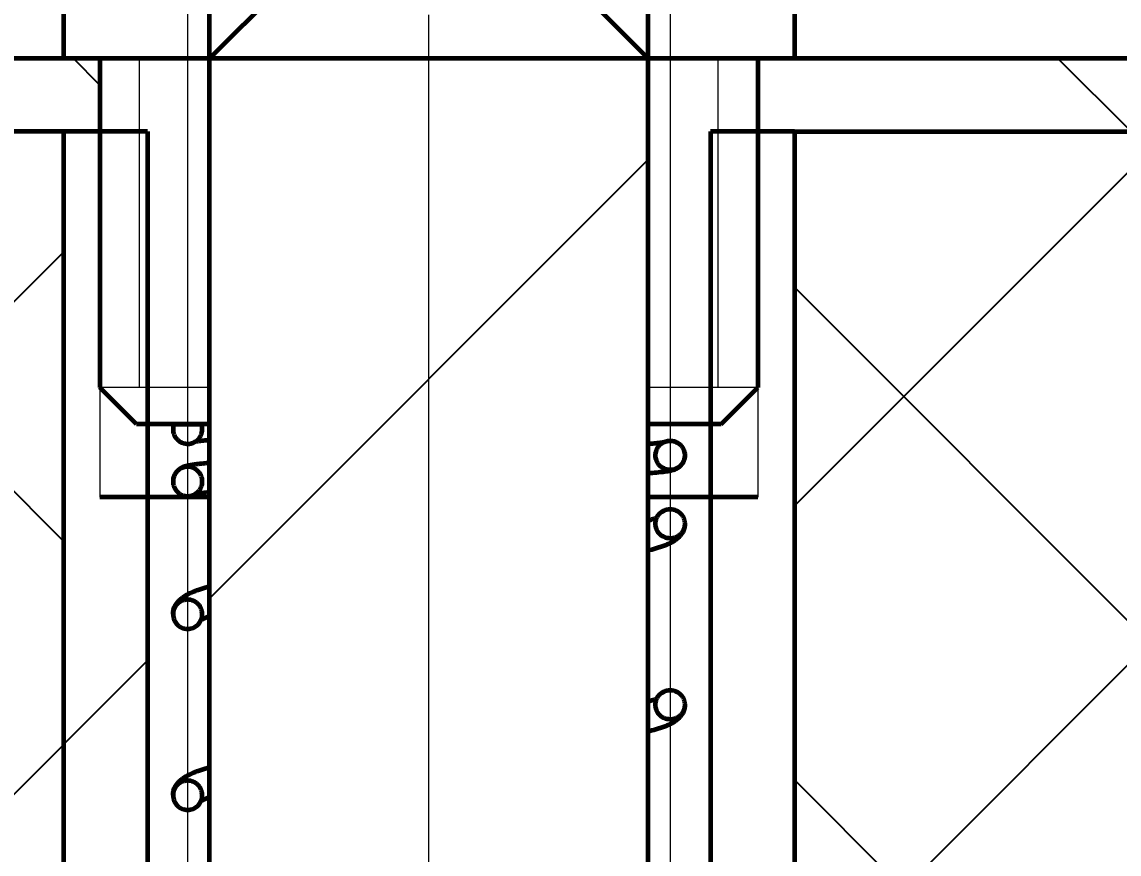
# Model space of a CAD drawing. Header units: millimetres. Extents: x -68 to 2520, y 0 to 297.
# Drawn here: x 2200.106 to 2203.257, y 210.112 to 212.501 of the extents above; entities that cross this region are included whole.
import ezdxf

# ---------------------------------------------------------------- set-up
doc = ezdxf.new("R2010")
doc.units = ezdxf.units.MM
for name, pattern in [('K5LT_AXLED', [13.660316, 9.160316, -1.5, 1.5, -1.5]), ('K5LT_BASIC', [0]), ('K5LT_DASHED', [6, 4, -2]), ('K5LT_THIN', [0]), ('K5LT_THIN_INCLUDED_TO_HATCHING', [0])]:
    doc.linetypes.add(name, pattern=pattern)
doc.layers.add('Системный слой', color=7, linetype='Continuous')
doc.styles.add('KDIMTEXTSTYLE', font='GOST_AU.SHX', dxfattribs={"width": 0.96, "oblique": 15, "height": 5})
doc.dimstyles.new('KDIMSTYLE (1.50)', dxfattribs={"dimtxt": 5, "dimasz": 1, "dimexe": 2, "dimexo": 0, "dimgap": 1, "dimtad": 1, "dimlfac": 0.666667, "dimtxsty": 'KDIMTEXTSTYLE', "dimsah": 1, "dimcen": 0, "dimdle": 1, "dimadec": 0, "dimazin": 0, "dimtfac": 0.667, "dimtmove": 0, "dimatfit": 3, "dimfxl": 1, "dimtvp": 1, "dimtolj": 1, "dimtzin": 0, "dimarcsym": 0})
pattern_1 = [(45, (0, 0), (-2.1213203, 2.1213203), [])]
pattern_2 = [(45, (0, 0), (-1.0606602, 1.0606602), [])]
pattern_3 = [(-45, (0, 0), (0.7071068, 0.7071068), [])]
pattern_4 = [(45, (0, 0), (-0.7071068, 0.7071068), []), (135, (0, 0), (-0.7071068, -0.7071068), [])]

# ---------------------------------------------------------------- blocks, each defined once
blk = doc.blocks.new('U44')
at = {"layer": 'Системный слой'}
h = blk.add_hatch(dxfattribs=at)
h.set_pattern_fill('Металл', angle=45, style=0, pattern_type=0)
h.set_pattern_definition(pattern_2)
h.paths.add_polyline_path([(2202.0831, 208.6163), (2200.4661, 208.6163), (2200.4661, 208.8263), (2200.6446, 208.8263), (2200.6446, 212.3963), (2200.8546, 212.6063), (2201.6946, 212.6063), (2201.9046, 212.3963), (2201.9046, 208.8263), (2202.0831, 208.8263)])
h = blk.add_hatch(dxfattribs=at)
h.set_pattern_fill('Металл', angle=-45, style=0, pattern_type=0)
h.set_pattern_definition(pattern_3)
h.paths.add_polyline_path([(2202.3246, 212.3963), (2206.0276, 212.3963), (2206.0418, 212.1863), (2202.3246, 212.1863), (2202.2196, 212.1863), (2202.2196, 212.3963)])
h.paths.add_polyline_path([(2196.0105, 212.3963), (2200.2246, 212.3963), (2200.3296, 212.3963), (2200.3296, 212.1863), (2200.2246, 212.1863), (2196.0899, 212.1863)])
h = blk.add_hatch(dxfattribs=at)
h.set_pattern_fill('Неметалл', angle=45, style=0, pattern_type=0)
h.set_pattern_definition(pattern_4)
h.paths.add_polyline_path([(2202.3246, 205.8863), (2202.3246, 212.1863), (2206.0418, 212.1863), (2205.279, 207.1178), (2204.6629, 205.8566), (2203.3854, 204.0855), (2200.8594, 202.7789), (2198.7219, 203.5514), (2197.1429, 205.1888), (2196.5291, 207.7816), (2196.4751, 208.5113), (2196.4751, 210.6474), (2196.0899, 212.1863), (2200.2246, 212.1863), (2200.2246, 205.8863), (2200.2246, 205.5713), (2200.2298, 205.5713), (2200.2298, 205.3613), (2202.3193, 205.3613), (2202.3193, 205.5713), (2202.3246, 205.5713)])
h = blk.add_hatch(dxfattribs=at)
h.set_pattern_fill('Металл', angle=45, style=0, pattern_type=0)
h.set_pattern_definition(pattern_1)
h.paths.add_polyline_path([(2202.0831, 212.1863), (2202.3246, 212.1863), (2202.3246, 205.8863), (2202.0831, 205.8863)])
h.paths.add_polyline_path([(2200.2246, 212.1863), (2200.4661, 212.1863), (2200.4661, 205.8863), (2200.2246, 205.8863)])
at = {"layer": 'Системный слой', "color": 30, "linetype": 'K5LT_AXLED', "lineweight": 18, "true_color": 0xff8000}
for p, q in [((2201.2746, 203.3613), (2201.2746, 214.6063)), ((2200.5816, 213.2989), (2200.5816, 206.7789)), ((2201.9676, 213.2989), (2201.9676, 206.7789))]:
    blk.add_line(p, q, dxfattribs=at)
at = {"layer": 'Системный слой', "color": 5, "linetype": 'K5LT_BASIC', "lineweight": 60, "true_color": 0x0000ff}
for p, q in [((2200.2246, 212.6063), (2200.2246, 212.3963)), ((2200.8546, 212.6063), (2200.6446, 212.3963)), ((2200.6446, 211.3463), (2200.6446, 212.6063)), ((2201.6946, 212.6063), (2201.9046, 212.3963)), ((2201.9046, 211.3463), (2201.9046, 212.6063)), ((2202.3246, 212.6063), (2202.3246, 212.3963)), ((2200.3296, 212.3963), (2200.2246, 212.3963)), ((2200.3296, 212.3963), (2200.3296, 211.4513)), ((2200.6446, 208.8263), (2200.6446, 212.3963)), ((2201.9046, 208.8263), (2201.9046, 212.3963)), ((2202.3246, 212.3963), (2202.2196, 212.3963)), ((2202.2196, 212.3963), (2202.2196, 211.4513)), ((2200.2246, 212.1863), (2196.0899, 212.1863)), ((2200.2246, 212.1863), (2200.2246, 205.8863)), ((2200.4661, 212.1863), (2200.2246, 212.1863)), ((2200.4661, 212.1863), (2200.4661, 205.8863)), ((2202.3246, 212.1863), (2202.0831, 212.1863)), ((2202.0831, 212.1863), (2202.0831, 205.8863)), ((2202.3246, 212.1863), (2202.3246, 205.8863)), ((2202.3246, 212.1863), (2206.0418, 212.1863)), ((2200.4346, 211.3463), (2200.3296, 211.4513)), ((2202.1146, 211.3463), (2202.2196, 211.4513)), ((2200.6446, 211.3463), (2200.4346, 211.3463)), ((2200.5421, 211.3463), (2200.621, 211.3463)), ((2202.1146, 211.3463), (2201.9046, 211.3463)), ((2200.4661, 211.1363), (2200.3296, 211.1363)), ((2200.6446, 211.1363), (2200.4661, 211.1363)), ((2202.0831, 211.1363), (2201.9046, 211.1363)), ((2202.2196, 211.1363), (2202.0831, 211.1363))]:
    blk.add_line(p, q, dxfattribs=at)
at = {"layer": 'Системный слой', "color": 7, "linetype": 'K5LT_DASHED', "lineweight": 18}
for p, q in [((2200.2727, 212.3963), (2200.3296, 212.3963)), ((2200.3296, 212.3963), (2200.6446, 212.3963)), ((2201.9046, 212.3963), (2202.2196, 212.3963)), ((2202.2196, 212.3963), (2202.2764, 212.3963)), ((2200.6446, 211.4513), (2200.3296, 211.4513)), ((2202.2196, 211.4513), (2201.9046, 211.4513))]:
    blk.add_line(p, q, dxfattribs=at)
at = {"layer": 'Системный слой', "color": 7, "linetype": 'K5LT_THIN', "lineweight": 18}
for p, q in [((2200.4432, 211.4513), (2200.4432, 212.3963)), ((2202.1059, 211.4513), (2202.1059, 212.3963)), ((2200.3296, 212.1863), (2200.3296, 211.1363)), ((2202.2196, 212.1863), (2202.2196, 211.1363))]:
    blk.add_line(p, q, dxfattribs=at)
at = {"layer": 'Системный слой', "color": 5, "linetype": 'K5LT_BASIC', "lineweight": 60, "true_color": 0x0000ff}
for start, end in [(159.9634, 179.9995), (359.9992, 20.0365)]:
    blk.add_arc((2200.5816, 211.3319), 0.042, start, end, dxfattribs=at)
at = {"layer": 'Системный слой', "color": 7, "linetype": 'K5LT_THIN_INCLUDED_TO_HATCHING', "lineweight": 18}
blk.add_open_spline([(2206.0276, 212.3963), (2206.2117, 209.9347), (2205.7568, 207.7548), (2204.6629, 205.8566), (2204.3054, 205.2362), (2203.9071, 204.5647), (2203.3854, 204.0855), (2202.706, 203.4614), (2201.6832, 202.8425), (2200.8594, 202.7789), (2199.5763, 202.6799), (2197.8447, 204.0206), (2197.1429, 205.1888), (2196.6059, 206.0827), (2196.5612, 207.3902), (2196.4751, 208.5113), (2196.4208, 209.218), (2196.574, 209.9483), (2196.4751, 210.6474), (2196.3913, 211.2396), (2196.2364, 211.8226), (2196.0105, 212.3963)], degree=3, knots=[0, 0, 0, 0, 1, 1, 1, 2, 2, 2, 3, 3, 3, 4, 4, 4, 5, 5, 5, 6, 6, 6, 7, 7, 7, 7], dxfattribs=at)
at = {"layer": 'Системный слой', "color": 5, "linetype": 'K5LT_BASIC', "lineweight": 60, "true_color": 0x0000ff}
for points, knots in [([(2200.5421, 211.3463), (2200.5416, 211.345), (2200.5409, 211.3426), (2200.5402, 211.3392), (2200.5397, 211.3358), (2200.5396, 211.3334), (2200.5396, 211.3319)], [0, 0, 0, 0, 2.12116, 3.551462, 4.981765, 7, 7, 7, 7]), ([(2200.5396, 211.3319), (2200.5396, 211.3305), (2200.5398, 211.3267), (2200.541, 211.3203), (2200.5438, 211.3129), (2200.5484, 211.3056), (2200.5547, 211.2992), (2200.5622, 211.2943), (2200.5705, 211.2911), (2200.5788, 211.2898), (2200.5868, 211.29), (2200.594, 211.2916), (2200.6006, 211.2943), (2200.607, 211.2982), (2200.6131, 211.3037), (2200.6182, 211.3108), (2200.6218, 211.3188), (2200.6233, 211.326), (2200.6236, 211.3304), (2200.6236, 211.3319)], [0, 0, 0, 0, 0.653359, 1.709876, 2.949508, 4.256046, 5.618612, 6.995436, 8.333358, 9.603875, 10.823608, 11.920469, 12.969321, 14.065223, 15.320861, 16.66673, 18.004809, 19.290772, 20, 20, 20, 20]), ([(2200.6446, 211.3005), (2200.6409, 211.3001), (2200.6332, 211.2994), (2200.6233, 211.2984), (2200.6155, 211.2975), (2200.6099, 211.2967), (2200.6057, 211.2961), (2200.6034, 211.2957), (2200.6024, 211.2955)], [0, 0, 0, 0, 1.629665, 3.682423, 5.323635, 6.553764, 7.782999, 9, 9, 9, 9]), ([(2201.9474, 211.2937), (2201.9466, 211.2936), (2201.945, 211.2934), (2201.9423, 211.293), (2201.9398, 211.2927), (2201.9376, 211.2924), (2201.9359, 211.2922), (2201.9334, 211.2919), (2201.9289, 211.2915), (2201.9198, 211.2905), (2201.9107, 211.2897), (2201.9046, 211.2892)], [0, 0, 0, 0, 1.223854, 2.314975, 3.403066, 3.963662, 4.51018, 5.056698, 6.149733, 8.335804, 12, 12, 12, 12]), ([(2201.9256, 211.2569), (2201.9256, 211.2582), (2201.9257, 211.2619), (2201.9269, 211.2683), (2201.9296, 211.2755), (2201.9337, 211.2822), (2201.9388, 211.2878), (2201.9447, 211.2924), (2201.9511, 211.2958), (2201.9577, 211.2979), (2201.9642, 211.299), (2201.9706, 211.299), (2201.9766, 211.2981), (2201.9824, 211.2964), (2201.988, 211.2938), (2201.9936, 211.2901), (2201.9989, 211.2853), (2202.0035, 211.2792), (2202.007, 211.2722), (2202.0091, 211.2646), (2202.0096, 211.2595), (2202.0096, 211.2569)], [0, 0, 0, 0, 0.635371, 1.848191, 3.225299, 4.497912, 5.750662, 6.9961, 8.226664, 9.356029, 10.466727, 11.5097, 12.52807, 13.498602, 14.516509, 15.628082, 16.814463, 18.099453, 19.412387, 20.730071, 22, 22, 22, 22]), ([(2200.6446, 211.2347), (2200.6387, 211.2342), (2200.6274, 211.2332), (2200.6141, 211.2318), (2200.6045, 211.2307), (2200.5978, 211.2298), (2200.5928, 211.229), (2200.5886, 211.2283), (2200.5853, 211.2277), (2200.582, 211.227), (2200.5788, 211.2263), (2200.5751, 211.2253), (2200.5705, 211.2239), (2200.5647, 211.2215), (2200.5579, 211.2176), (2200.5517, 211.2122), (2200.5473, 211.2068), (2200.5441, 211.2013), (2200.5418, 211.1959), (2200.54, 211.1895), (2200.5396, 211.1848), (2200.5396, 211.1819)], [0, 0, 0, 0, 2.693343, 5.458153, 7.300159, 8.680803, 10.06047, 10.979549, 11.897916, 12.815394, 13.731753, 14.648111, 16.015951, 17.385191, 18.576085, 19.348049, 19.948083, 20.461808, 20.9215, 21.343251, 22, 22, 22, 22]), ([(2202.0096, 211.2569), (2202.0096, 211.2549), (2202.0093, 211.2512), (2202.0082, 211.2459), (2202.0066, 211.2409), (2202.0042, 211.236), (2202.0012, 211.2312), (2201.9973, 211.2267), (2201.9928, 211.2227), (2201.9878, 211.2193), (2201.9823, 211.2165), (2201.977, 211.2145), (2201.9726, 211.2133), (2201.9688, 211.2124), (2201.9656, 211.2117), (2201.9623, 211.2111), (2201.9578, 211.2104), (2201.9535, 211.2098), (2201.9496, 211.2093), (2201.9475, 211.209), (2201.9455, 211.2088), (2201.9427, 211.2085), (2201.9341, 211.2076), (2201.9215, 211.2064), (2201.9088, 211.2053), (2201.9046, 211.205)], [0, 0, 0, 0, 0.552427, 0.998467, 1.475394, 1.988257, 2.545297, 3.161617, 3.866797, 4.716974, 5.81338, 7.355927, 9.008036, 10.091319, 11.174602, 12.256159, 13.332845, 15.44182, 16.079502, 16.624213, 17.168923, 17.713634, 18.803055, 23.704402, 26, 26, 26, 26]), ([(2202.0096, 211.2569), (2202.0096, 211.2541), (2202.009, 211.2485), (2202.0066, 211.2408), (2202.0031, 211.2342), (2201.9988, 211.2285), (2201.9934, 211.2236), (2201.9869, 211.2194), (2201.9795, 211.2164), (2201.9719, 211.2149), (2201.9648, 211.2148), (2201.9586, 211.2158), (2201.9528, 211.2175), (2201.9471, 211.2201), (2201.9415, 211.2237), (2201.9363, 211.2286), (2201.9316, 211.2347), (2201.9282, 211.2416), (2201.9261, 211.2492), (2201.9256, 211.2542), (2201.9256, 211.2569)], [0, 0, 0, 0, 1.365395, 2.653236, 3.835292, 4.923251, 6.061444, 7.295259, 8.606467, 9.863945, 10.976345, 11.959094, 12.885543, 13.857199, 14.918257, 16.050726, 17.27733, 18.576625, 19.718251, 21, 21, 21, 21]), ([(2200.6236, 211.1819), (2200.6236, 211.1832), (2200.6234, 211.1869), (2200.6223, 211.1933), (2200.6195, 211.2005), (2200.6154, 211.2072), (2200.6104, 211.2128), (2200.6044, 211.2174), (2200.598, 211.2208), (2200.5914, 211.2229), (2200.5849, 211.224), (2200.5786, 211.224), (2200.5725, 211.2231), (2200.5668, 211.2214), (2200.5611, 211.2188), (2200.5555, 211.2151), (2200.5503, 211.2103), (2200.5457, 211.2042), (2200.5422, 211.1972), (2200.54, 211.1896), (2200.5396, 211.1845), (2200.5396, 211.1819)], [0, 0, 0, 0, 0.635371, 1.848191, 3.225299, 4.497912, 5.750662, 6.9961, 8.226663, 9.356029, 10.466727, 11.5097, 12.52807, 13.498602, 14.516509, 15.628082, 16.814463, 18.099453, 19.412387, 20.730071, 22, 22, 22, 22]), ([(2200.5396, 211.1819), (2200.5396, 211.1791), (2200.5401, 211.1735), (2200.5425, 211.1658), (2200.546, 211.1592), (2200.5504, 211.1535), (2200.5557, 211.1486), (2200.5622, 211.1444), (2200.5696, 211.1414), (2200.5773, 211.1399), (2200.5843, 211.1398), (2200.5906, 211.1408), (2200.5964, 211.1425), (2200.602, 211.1451), (2200.6076, 211.1487), (2200.6129, 211.1536), (2200.6175, 211.1597), (2200.6209, 211.1666), (2200.6231, 211.1742), (2200.6236, 211.1792), (2200.6236, 211.1819)], [0, 0, 0, 0, 1.365395, 2.653236, 3.835292, 4.923251, 6.061444, 7.295258, 8.606467, 9.863944, 10.976345, 11.959094, 12.885543, 13.857199, 14.918257, 16.050726, 17.27733, 18.576625, 19.71825, 21, 21, 21, 21]), ([(2200.6446, 211.1505), (2200.6411, 211.1502), (2200.6335, 211.1494), (2200.6238, 211.1484), (2200.6159, 211.1475), (2200.6103, 211.1467), (2200.6059, 211.1461), (2200.6035, 211.1457), (2200.6024, 211.1455)], [0, 0, 0, 0, 1.540045, 3.592854, 5.234123, 6.464308, 7.693617, 9, 9, 9, 9]), ([(2201.9256, 211.0604), (2201.9256, 211.0641), (2201.9264, 211.0705), (2201.9296, 211.0788), (2201.9335, 211.0853), (2201.9383, 211.0908), (2201.9441, 211.0954), (2201.9508, 211.0992), (2201.9589, 211.1018), (2201.9679, 211.1027), (2201.9769, 211.1016), (2201.9845, 211.099), (2201.9909, 211.0955), (2201.9964, 211.0912), (2202.0016, 211.0855), (2202.0058, 211.0784), (2202.0088, 211.0698), (2202.0096, 211.0637), (2202.0096, 211.0604)], [0, 0, 0, 0, 1.592462, 2.785924, 3.828479, 4.866996, 5.899184, 7.021189, 8.189148, 9.563458, 10.873621, 12.085992, 13.033391, 14.033099, 15.089932, 16.33014, 17.573529, 19, 19, 19, 19]), ([(2201.9046, 211.0698), (2201.9098, 211.0714), (2201.9179, 211.0741), (2201.926, 211.0772), (2201.929, 211.0785), (2201.9299, 211.0789)], [0, 0, 0, 0, 2.795788, 4.890683, 6, 6, 6, 6]), ([(2202.0096, 211.0604), (2202.0096, 211.058), (2202.0093, 211.0538), (2202.0081, 211.0477), (2202.0064, 211.0421), (2202.0039, 211.0364), (2202.0005, 211.0307), (2201.9963, 211.0252), (2201.9911, 211.0197), (2201.9847, 211.0143), (2201.9769, 211.0091), (2201.9674, 211.004), (2201.9565, 210.9993), (2201.9451, 210.9951), (2201.9299, 210.9901), (2201.9161, 210.9861), (2201.9062, 210.9835), (2201.9046, 210.9831)], [0, 0, 0, 0, 0.710322, 1.273445, 1.87884, 2.539284, 3.272261, 4.102554, 5.062224, 6.198866, 7.566426, 9.216873, 11.035123, 12.815144, 14.595165, 17.436996, 18, 18, 18, 18]), ([(2202.0096, 211.0604), (2202.0096, 211.0575), (2202.009, 211.0518), (2202.0065, 211.044), (2202.003, 211.0375), (2201.9988, 211.0321), (2201.9936, 211.0272), (2201.9871, 211.0229), (2201.9795, 211.0198), (2201.9714, 211.0183), (2201.9633, 211.0183), (2201.9553, 211.0199), (2201.9482, 211.0229), (2201.9419, 211.0269), (2201.9366, 211.0316), (2201.9319, 211.0377), (2201.9282, 211.045), (2201.926, 211.0527), (2201.9256, 211.058), (2201.9256, 211.0604)], [0, 0, 0, 0, 1.312746, 2.58758, 3.677722, 4.686463, 5.689731, 6.920865, 8.1983, 9.417929, 10.659337, 11.860724, 13.123598, 14.118512, 15.228288, 16.35239, 17.621424, 18.912975, 20, 20, 20, 20]), ([(2200.5396, 210.8005), (2200.5396, 210.8029), (2200.5399, 210.8071), (2200.541, 210.8132), (2200.5428, 210.8188), (2200.5453, 210.8245), (2200.5486, 210.8303), (2200.5529, 210.836), (2200.5582, 210.8417), (2200.5649, 210.8474), (2200.5733, 210.8533), (2200.5845, 210.8595), (2200.5997, 210.8663), (2200.6195, 210.8735), (2200.6358, 210.8784), (2200.6446, 210.8807)], [0, 0, 0, 0, 0.631462, 1.136407, 1.684433, 2.288542, 2.966282, 3.743587, 4.654178, 5.746716, 7.084398, 8.746898, 10.824696, 13.400366, 16, 16, 16, 16]), ([(2200.6236, 210.8005), (2200.6236, 210.8042), (2200.6227, 210.8106), (2200.6196, 210.819), (2200.6156, 210.8255), (2200.6108, 210.8309), (2200.6051, 210.8356), (2200.5983, 210.8393), (2200.5902, 210.8419), (2200.5813, 210.8428), (2200.5723, 210.8418), (2200.5646, 210.8392), (2200.5582, 210.8356), (2200.5527, 210.8313), (2200.5476, 210.8256), (2200.5433, 210.8186), (2200.5403, 210.81), (2200.5396, 210.8038), (2200.5396, 210.8005)], [0, 0, 0, 0, 1.592461, 2.785924, 3.828479, 4.866996, 5.899184, 7.021189, 8.189148, 9.563458, 10.873621, 12.085992, 13.033391, 14.033099, 15.089932, 16.33014, 17.573529, 19, 19, 19, 19]), ([(2200.5396, 210.8005), (2200.5396, 210.7976), (2200.5402, 210.7919), (2200.5426, 210.7842), (2200.5461, 210.7776), (2200.5503, 210.7722), (2200.5555, 210.7673), (2200.562, 210.763), (2200.5696, 210.7599), (2200.5778, 210.7584), (2200.5858, 210.7585), (2200.5939, 210.7601), (2200.6009, 210.763), (2200.6072, 210.767), (2200.6125, 210.7718), (2200.6172, 210.7779), (2200.621, 210.7851), (2200.6231, 210.7929), (2200.6236, 210.7981), (2200.6236, 210.8005)], [0, 0, 0, 0, 1.312746, 2.58758, 3.677722, 4.686463, 5.689731, 6.920865, 8.1983, 9.417929, 10.659337, 11.860724, 13.123598, 14.118512, 15.228288, 16.35239, 17.621424, 18.912975, 20, 20, 20, 20]), ([(2200.6446, 210.7937), (2200.6407, 210.7924), (2200.6315, 210.7891), (2200.6239, 210.7857), (2200.6206, 210.784), (2200.62, 210.7837)], [0, 0, 0, 0, 2.062155, 5.274755, 6, 6, 6, 6]), ([(2201.9256, 210.5406), (2201.9256, 210.5443), (2201.9264, 210.5507), (2201.9296, 210.5591), (2201.9335, 210.5656), (2201.9383, 210.571), (2201.9441, 210.5757), (2201.9508, 210.5794), (2201.9589, 210.582), (2201.9679, 210.583), (2201.9769, 210.5819), (2201.9845, 210.5793), (2201.9909, 210.5757), (2201.9964, 210.5714), (2202.0016, 210.5657), (2202.0058, 210.5587), (2202.0088, 210.5501), (2202.0096, 210.5439), (2202.0096, 210.5406)], [0, 0, 0, 0, 1.592462, 2.785924, 3.828479, 4.866996, 5.899184, 7.021189, 8.189148, 9.563458, 10.873621, 12.085992, 13.033391, 14.033099, 15.089932, 16.33014, 17.573529, 19, 19, 19, 19]), ([(2201.9046, 210.5501), (2201.9098, 210.5517), (2201.9179, 210.5544), (2201.926, 210.5574), (2201.929, 210.5587), (2201.9299, 210.5591)], [0, 0, 0, 0, 2.795788, 4.890683, 6, 6, 6, 6]), ([(2202.0096, 210.5406), (2202.0096, 210.5383), (2202.0093, 210.534), (2202.0081, 210.528), (2202.0064, 210.5223), (2202.0039, 210.5167), (2202.0005, 210.511), (2201.9963, 210.5054), (2201.9911, 210.4999), (2201.9847, 210.4946), (2201.9769, 210.4893), (2201.9674, 210.4843), (2201.9565, 210.4796), (2201.9451, 210.4754), (2201.9299, 210.4704), (2201.9161, 210.4664), (2201.9062, 210.4638), (2201.9046, 210.4633)], [0, 0, 0, 0, 0.710322, 1.273445, 1.87884, 2.539284, 3.272261, 4.102554, 5.062224, 6.198866, 7.566426, 9.216873, 11.035123, 12.815144, 14.595165, 17.436996, 18, 18, 18, 18]), ([(2202.0096, 210.5406), (2202.0096, 210.5377), (2202.009, 210.532), (2202.0065, 210.5243), (2202.003, 210.5177), (2201.9988, 210.5123), (2201.9936, 210.5074), (2201.9871, 210.5032), (2201.9795, 210.5001), (2201.9714, 210.4985), (2201.9633, 210.4986), (2201.9553, 210.5002), (2201.9482, 210.5031), (2201.9419, 210.5071), (2201.9366, 210.5119), (2201.9319, 210.518), (2201.9282, 210.5252), (2201.926, 210.533), (2201.9256, 210.5382), (2201.9256, 210.5406)], [0, 0, 0, 0, 1.312746, 2.58758, 3.677722, 4.686463, 5.689731, 6.920865, 8.1983, 9.417929, 10.659337, 11.860724, 13.123598, 14.118512, 15.228288, 16.35239, 17.621424, 18.912975, 20, 20, 20, 20]), ([(2200.5396, 210.2807), (2200.5396, 210.2831), (2200.5399, 210.2874), (2200.541, 210.2934), (2200.5428, 210.2991), (2200.5453, 210.3048), (2200.5486, 210.3105), (2200.5529, 210.3163), (2200.5582, 210.322), (2200.5649, 210.3277), (2200.5733, 210.3335), (2200.5845, 210.3397), (2200.5997, 210.3466), (2200.6195, 210.3538), (2200.6358, 210.3586), (2200.6446, 210.361)], [0, 0, 0, 0, 0.631462, 1.136407, 1.684433, 2.288542, 2.966282, 3.743587, 4.654178, 5.746716, 7.084398, 8.746898, 10.824696, 13.400366, 16, 16, 16, 16]), ([(2200.6236, 210.2807), (2200.6236, 210.2844), (2200.6227, 210.2909), (2200.6196, 210.2992), (2200.6156, 210.3057), (2200.6108, 210.3111), (2200.6051, 210.3158), (2200.5983, 210.3195), (2200.5902, 210.3222), (2200.5813, 210.3231), (2200.5723, 210.322), (2200.5646, 210.3194), (2200.5582, 210.3159), (2200.5527, 210.3115), (2200.5476, 210.3059), (2200.5433, 210.2988), (2200.5403, 210.2902), (2200.5396, 210.284), (2200.5396, 210.2807)], [0, 0, 0, 0, 1.592461, 2.785924, 3.828479, 4.866996, 5.899184, 7.021189, 8.189148, 9.563458, 10.873621, 12.085992, 13.033391, 14.033099, 15.089932, 16.33014, 17.573529, 19, 19, 19, 19]), ([(2200.5396, 210.2807), (2200.5396, 210.2779), (2200.5402, 210.2722), (2200.5426, 210.2644), (2200.5461, 210.2579), (2200.5503, 210.2524), (2200.5555, 210.2475), (2200.562, 210.2433), (2200.5696, 210.2402), (2200.5778, 210.2387), (2200.5858, 210.2387), (2200.5939, 210.2403), (2200.6009, 210.2432), (2200.6072, 210.2472), (2200.6125, 210.252), (2200.6172, 210.2581), (2200.621, 210.2654), (2200.6231, 210.2731), (2200.6236, 210.2784), (2200.6236, 210.2807)], [0, 0, 0, 0, 1.312746, 2.58758, 3.677722, 4.686463, 5.689731, 6.920865, 8.1983, 9.417929, 10.659337, 11.860724, 13.123598, 14.118512, 15.228288, 16.35239, 17.621424, 18.912975, 20, 20, 20, 20]), ([(2200.6446, 210.274), (2200.6407, 210.2726), (2200.6315, 210.2694), (2200.6239, 210.266), (2200.6206, 210.2642), (2200.62, 210.2639)], [0, 0, 0, 0, 2.062155, 5.274755, 6, 6, 6, 6])]:
    blk.add_open_spline(points, degree=3, knots=knots, dxfattribs=at)
blk = doc.blocks.new('U52')
at = {"layer": 'Системный слой'}
h = blk.add_hatch(dxfattribs=at)
h.set_pattern_fill('Металл', angle=45, style=0, pattern_type=0)
h.set_pattern_definition(pattern_2)
h.paths.add_polyline_path([(2202.0831, 208.6163), (2200.4661, 208.6163), (2200.4661, 208.8263), (2200.6446, 208.8263), (2200.6446, 212.3963), (2200.8546, 212.6063), (2201.6946, 212.6063), (2201.9046, 212.3963), (2201.9046, 208.8263), (2202.0831, 208.8263)])
h = blk.add_hatch(dxfattribs=at)
h.set_pattern_fill('Металл', angle=-45, style=0, pattern_type=0)
h.set_pattern_definition(pattern_3)
h.paths.add_polyline_path([(2202.3246, 212.3963), (2206.0276, 212.3963), (2206.0418, 212.1863), (2202.3246, 212.1863), (2202.2196, 212.1863), (2202.2196, 212.3963)])
h.paths.add_polyline_path([(2196.0105, 212.3963), (2200.2246, 212.3963), (2200.3296, 212.3963), (2200.3296, 212.1863), (2200.2246, 212.1863), (2196.0899, 212.1863)])
h = blk.add_hatch(dxfattribs=at)
h.set_pattern_fill('Неметалл', angle=45, style=0, pattern_type=0)
h.set_pattern_definition(pattern_4)
h.paths.add_polyline_path([(2202.3246, 205.8863), (2202.3246, 212.1863), (2206.0418, 212.1863), (2205.279, 207.1178), (2204.6629, 205.8566), (2203.3854, 204.0855), (2200.8594, 202.7789), (2198.7219, 203.5514), (2197.1429, 205.1888), (2196.5291, 207.7816), (2196.4751, 208.5113), (2196.4751, 210.6474), (2196.0899, 212.1863), (2200.2246, 212.1863), (2200.2246, 205.8863), (2200.2246, 205.5713), (2200.2298, 205.5713), (2200.2298, 205.3613), (2202.3193, 205.3613), (2202.3193, 205.5713), (2202.3246, 205.5713)])
h = blk.add_hatch(dxfattribs=at)
h.set_pattern_fill('Металл', angle=45, style=0, pattern_type=0)
h.set_pattern_definition(pattern_1)
h.paths.add_polyline_path([(2202.0831, 212.1863), (2202.3246, 212.1863), (2202.3246, 205.8863), (2202.0831, 205.8863)])
h.paths.add_polyline_path([(2200.2246, 212.1863), (2200.4661, 212.1863), (2200.4661, 205.8863), (2200.2246, 205.8863)])
at = {"layer": 'Системный слой', "color": 30, "linetype": 'K5LT_AXLED', "lineweight": 18, "true_color": 0xff8000}
for p, q in [((2201.2746, 203.3613), (2201.2746, 214.6063)), ((2200.5816, 213.2989), (2200.5816, 206.7789)), ((2201.9676, 213.2989), (2201.9676, 206.7789))]:
    blk.add_line(p, q, dxfattribs=at)
at = {"layer": 'Системный слой', "color": 5, "linetype": 'K5LT_BASIC', "lineweight": 60, "true_color": 0x0000ff}
for p, q in [((2200.2246, 212.6063), (2200.2246, 212.3963)), ((2200.8546, 212.6063), (2200.6446, 212.3963)), ((2200.6446, 211.3463), (2200.6446, 212.6063)), ((2201.6946, 212.6063), (2201.9046, 212.3963)), ((2201.9046, 211.3463), (2201.9046, 212.6063)), ((2202.3246, 212.6063), (2202.3246, 212.3963)), ((2200.3296, 212.3963), (2200.2246, 212.3963)), ((2200.3296, 212.3963), (2200.3296, 211.4513)), ((2200.6446, 208.8263), (2200.6446, 212.3963)), ((2201.9046, 208.8263), (2201.9046, 212.3963)), ((2202.3246, 212.3963), (2202.2196, 212.3963)), ((2202.2196, 212.3963), (2202.2196, 211.4513)), ((2200.2246, 212.1863), (2196.0899, 212.1863)), ((2200.2246, 212.1863), (2200.2246, 205.8863)), ((2200.4661, 212.1863), (2200.2246, 212.1863)), ((2200.4661, 212.1863), (2200.4661, 205.8863)), ((2202.3246, 212.1863), (2202.0831, 212.1863)), ((2202.0831, 212.1863), (2202.0831, 205.8863)), ((2202.3246, 212.1863), (2202.3246, 205.8863)), ((2202.3246, 212.1863), (2206.0418, 212.1863)), ((2200.4346, 211.3463), (2200.3296, 211.4513)), ((2202.1146, 211.3463), (2202.2196, 211.4513)), ((2200.6446, 211.3463), (2200.4346, 211.3463)), ((2200.5421, 211.3463), (2200.621, 211.3463)), ((2202.1146, 211.3463), (2201.9046, 211.3463)), ((2200.4661, 211.1363), (2200.3296, 211.1363)), ((2200.6446, 211.1363), (2200.4661, 211.1363)), ((2202.0831, 211.1363), (2201.9046, 211.1363)), ((2202.2196, 211.1363), (2202.0831, 211.1363))]:
    blk.add_line(p, q, dxfattribs=at)
at = {"layer": 'Системный слой', "color": 7, "linetype": 'K5LT_DASHED', "lineweight": 18}
for p, q in [((2200.2727, 212.3963), (2200.3296, 212.3963)), ((2200.3296, 212.3963), (2200.6446, 212.3963)), ((2201.9046, 212.3963), (2202.2196, 212.3963)), ((2202.2196, 212.3963), (2202.2764, 212.3963)), ((2200.6446, 211.4513), (2200.3296, 211.4513)), ((2202.2196, 211.4513), (2201.9046, 211.4513))]:
    blk.add_line(p, q, dxfattribs=at)
at = {"layer": 'Системный слой', "color": 7, "linetype": 'K5LT_THIN', "lineweight": 18}
for p, q in [((2200.4432, 211.4513), (2200.4432, 212.3963)), ((2202.1059, 211.4513), (2202.1059, 212.3963)), ((2200.3296, 212.1863), (2200.3296, 211.1363)), ((2202.2196, 212.1863), (2202.2196, 211.1363))]:
    blk.add_line(p, q, dxfattribs=at)
at = {"layer": 'Системный слой', "color": 5, "linetype": 'K5LT_BASIC', "lineweight": 60, "true_color": 0x0000ff}
for start, end in [(159.9634, 179.9995), (359.9992, 20.0365)]:
    blk.add_arc((2200.5816, 211.3319), 0.042, start, end, dxfattribs=at)
at = {"layer": 'Системный слой', "color": 7, "linetype": 'K5LT_THIN_INCLUDED_TO_HATCHING', "lineweight": 18}
blk.add_open_spline([(2206.0276, 212.3963), (2206.2117, 209.9347), (2205.7568, 207.7548), (2204.6629, 205.8566), (2204.3054, 205.2362), (2203.9071, 204.5647), (2203.3854, 204.0855), (2202.706, 203.4614), (2201.6832, 202.8425), (2200.8594, 202.7789), (2199.5763, 202.6799), (2197.8447, 204.0206), (2197.1429, 205.1888), (2196.6059, 206.0827), (2196.5612, 207.3902), (2196.4751, 208.5113), (2196.4208, 209.218), (2196.574, 209.9483), (2196.4751, 210.6474), (2196.3913, 211.2396), (2196.2364, 211.8226), (2196.0105, 212.3963)], degree=3, knots=[0, 0, 0, 0, 1, 1, 1, 2, 2, 2, 3, 3, 3, 4, 4, 4, 5, 5, 5, 6, 6, 6, 7, 7, 7, 7], dxfattribs=at)
at = {"layer": 'Системный слой', "color": 5, "linetype": 'K5LT_BASIC', "lineweight": 60, "true_color": 0x0000ff}
for points, knots in [([(2200.5421, 211.3463), (2200.5416, 211.345), (2200.5409, 211.3426), (2200.5402, 211.3392), (2200.5397, 211.3358), (2200.5396, 211.3334), (2200.5396, 211.3319)], [0, 0, 0, 0, 2.12116, 3.551462, 4.981765, 7, 7, 7, 7]), ([(2200.5396, 211.3319), (2200.5396, 211.3305), (2200.5398, 211.3267), (2200.541, 211.3203), (2200.5438, 211.3129), (2200.5484, 211.3056), (2200.5547, 211.2992), (2200.5622, 211.2943), (2200.5705, 211.2911), (2200.5788, 211.2898), (2200.5868, 211.29), (2200.594, 211.2916), (2200.6006, 211.2943), (2200.607, 211.2982), (2200.6131, 211.3037), (2200.6182, 211.3108), (2200.6218, 211.3188), (2200.6233, 211.326), (2200.6236, 211.3304), (2200.6236, 211.3319)], [0, 0, 0, 0, 0.653359, 1.709876, 2.949508, 4.256046, 5.618612, 6.995436, 8.333358, 9.603875, 10.823608, 11.920469, 12.969321, 14.065223, 15.320861, 16.66673, 18.004809, 19.290772, 20, 20, 20, 20]), ([(2200.6446, 211.3005), (2200.6409, 211.3001), (2200.6332, 211.2994), (2200.6233, 211.2984), (2200.6155, 211.2975), (2200.6099, 211.2967), (2200.6057, 211.2961), (2200.6034, 211.2957), (2200.6024, 211.2955)], [0, 0, 0, 0, 1.629665, 3.682423, 5.323635, 6.553764, 7.782999, 9, 9, 9, 9]), ([(2201.9474, 211.2937), (2201.9466, 211.2936), (2201.945, 211.2934), (2201.9423, 211.293), (2201.9398, 211.2927), (2201.9376, 211.2924), (2201.9359, 211.2922), (2201.9334, 211.2919), (2201.9289, 211.2915), (2201.9198, 211.2905), (2201.9107, 211.2897), (2201.9046, 211.2892)], [0, 0, 0, 0, 1.223854, 2.314975, 3.403066, 3.963662, 4.51018, 5.056698, 6.149733, 8.335804, 12, 12, 12, 12]), ([(2201.9256, 211.2569), (2201.9256, 211.2582), (2201.9257, 211.2619), (2201.9269, 211.2683), (2201.9296, 211.2755), (2201.9337, 211.2822), (2201.9388, 211.2878), (2201.9447, 211.2924), (2201.9511, 211.2958), (2201.9577, 211.2979), (2201.9642, 211.299), (2201.9706, 211.299), (2201.9766, 211.2981), (2201.9824, 211.2964), (2201.988, 211.2938), (2201.9936, 211.2901), (2201.9989, 211.2853), (2202.0035, 211.2792), (2202.007, 211.2722), (2202.0091, 211.2646), (2202.0096, 211.2595), (2202.0096, 211.2569)], [0, 0, 0, 0, 0.635371, 1.848191, 3.225299, 4.497912, 5.750662, 6.9961, 8.226664, 9.356029, 10.466727, 11.5097, 12.52807, 13.498602, 14.516509, 15.628082, 16.814463, 18.099453, 19.412387, 20.730071, 22, 22, 22, 22]), ([(2200.6446, 211.2347), (2200.6387, 211.2342), (2200.6274, 211.2332), (2200.6141, 211.2318), (2200.6045, 211.2307), (2200.5978, 211.2298), (2200.5928, 211.229), (2200.5886, 211.2283), (2200.5853, 211.2277), (2200.582, 211.227), (2200.5788, 211.2263), (2200.5751, 211.2253), (2200.5705, 211.2239), (2200.5647, 211.2215), (2200.5579, 211.2176), (2200.5517, 211.2122), (2200.5473, 211.2068), (2200.5441, 211.2013), (2200.5418, 211.1959), (2200.54, 211.1895), (2200.5396, 211.1848), (2200.5396, 211.1819)], [0, 0, 0, 0, 2.693343, 5.458153, 7.300159, 8.680803, 10.06047, 10.979549, 11.897916, 12.815394, 13.731753, 14.648111, 16.015951, 17.385191, 18.576085, 19.348049, 19.948083, 20.461808, 20.9215, 21.343251, 22, 22, 22, 22]), ([(2202.0096, 211.2569), (2202.0096, 211.2549), (2202.0093, 211.2512), (2202.0082, 211.2459), (2202.0066, 211.2409), (2202.0042, 211.236), (2202.0012, 211.2312), (2201.9973, 211.2267), (2201.9928, 211.2227), (2201.9878, 211.2193), (2201.9823, 211.2165), (2201.977, 211.2145), (2201.9726, 211.2133), (2201.9688, 211.2124), (2201.9656, 211.2117), (2201.9623, 211.2111), (2201.9578, 211.2104), (2201.9535, 211.2098), (2201.9496, 211.2093), (2201.9475, 211.209), (2201.9455, 211.2088), (2201.9427, 211.2085), (2201.9341, 211.2076), (2201.9215, 211.2064), (2201.9088, 211.2053), (2201.9046, 211.205)], [0, 0, 0, 0, 0.552427, 0.998467, 1.475394, 1.988257, 2.545297, 3.161617, 3.866797, 4.716974, 5.81338, 7.355927, 9.008036, 10.091319, 11.174602, 12.256159, 13.332845, 15.44182, 16.079502, 16.624213, 17.168923, 17.713634, 18.803055, 23.704402, 26, 26, 26, 26]), ([(2202.0096, 211.2569), (2202.0096, 211.2541), (2202.009, 211.2485), (2202.0066, 211.2408), (2202.0031, 211.2342), (2201.9988, 211.2285), (2201.9934, 211.2236), (2201.9869, 211.2194), (2201.9795, 211.2164), (2201.9719, 211.2149), (2201.9648, 211.2148), (2201.9586, 211.2158), (2201.9528, 211.2175), (2201.9471, 211.2201), (2201.9415, 211.2237), (2201.9363, 211.2286), (2201.9316, 211.2347), (2201.9282, 211.2416), (2201.9261, 211.2492), (2201.9256, 211.2542), (2201.9256, 211.2569)], [0, 0, 0, 0, 1.365395, 2.653236, 3.835292, 4.923251, 6.061444, 7.295259, 8.606467, 9.863945, 10.976345, 11.959094, 12.885543, 13.857199, 14.918257, 16.050726, 17.27733, 18.576625, 19.718251, 21, 21, 21, 21]), ([(2200.6236, 211.1819), (2200.6236, 211.1832), (2200.6234, 211.1869), (2200.6223, 211.1933), (2200.6195, 211.2005), (2200.6154, 211.2072), (2200.6104, 211.2128), (2200.6044, 211.2174), (2200.598, 211.2208), (2200.5914, 211.2229), (2200.5849, 211.224), (2200.5786, 211.224), (2200.5725, 211.2231), (2200.5668, 211.2214), (2200.5611, 211.2188), (2200.5555, 211.2151), (2200.5503, 211.2103), (2200.5457, 211.2042), (2200.5422, 211.1972), (2200.54, 211.1896), (2200.5396, 211.1845), (2200.5396, 211.1819)], [0, 0, 0, 0, 0.635371, 1.848191, 3.225299, 4.497912, 5.750662, 6.9961, 8.226663, 9.356029, 10.466727, 11.5097, 12.52807, 13.498602, 14.516509, 15.628082, 16.814463, 18.099453, 19.412387, 20.730071, 22, 22, 22, 22]), ([(2200.5396, 211.1819), (2200.5396, 211.1791), (2200.5401, 211.1735), (2200.5425, 211.1658), (2200.546, 211.1592), (2200.5504, 211.1535), (2200.5557, 211.1486), (2200.5622, 211.1444), (2200.5696, 211.1414), (2200.5773, 211.1399), (2200.5843, 211.1398), (2200.5906, 211.1408), (2200.5964, 211.1425), (2200.602, 211.1451), (2200.6076, 211.1487), (2200.6129, 211.1536), (2200.6175, 211.1597), (2200.6209, 211.1666), (2200.6231, 211.1742), (2200.6236, 211.1792), (2200.6236, 211.1819)], [0, 0, 0, 0, 1.365395, 2.653236, 3.835292, 4.923251, 6.061444, 7.295258, 8.606467, 9.863944, 10.976345, 11.959094, 12.885543, 13.857199, 14.918257, 16.050726, 17.27733, 18.576625, 19.71825, 21, 21, 21, 21]), ([(2200.6446, 211.1505), (2200.6411, 211.1502), (2200.6335, 211.1494), (2200.6238, 211.1484), (2200.6159, 211.1475), (2200.6103, 211.1467), (2200.6059, 211.1461), (2200.6035, 211.1457), (2200.6024, 211.1455)], [0, 0, 0, 0, 1.540045, 3.592854, 5.234123, 6.464308, 7.693617, 9, 9, 9, 9]), ([(2201.9256, 211.0604), (2201.9256, 211.0641), (2201.9264, 211.0705), (2201.9296, 211.0788), (2201.9335, 211.0853), (2201.9383, 211.0908), (2201.9441, 211.0954), (2201.9508, 211.0992), (2201.9589, 211.1018), (2201.9679, 211.1027), (2201.9769, 211.1016), (2201.9845, 211.099), (2201.9909, 211.0955), (2201.9964, 211.0912), (2202.0016, 211.0855), (2202.0058, 211.0784), (2202.0088, 211.0698), (2202.0096, 211.0637), (2202.0096, 211.0604)], [0, 0, 0, 0, 1.592462, 2.785924, 3.828479, 4.866996, 5.899184, 7.021189, 8.189148, 9.563458, 10.873621, 12.085992, 13.033391, 14.033099, 15.089932, 16.33014, 17.573529, 19, 19, 19, 19]), ([(2201.9046, 211.0698), (2201.9098, 211.0714), (2201.9179, 211.0741), (2201.926, 211.0772), (2201.929, 211.0785), (2201.9299, 211.0789)], [0, 0, 0, 0, 2.795788, 4.890683, 6, 6, 6, 6]), ([(2202.0096, 211.0604), (2202.0096, 211.058), (2202.0093, 211.0538), (2202.0081, 211.0477), (2202.0064, 211.0421), (2202.0039, 211.0364), (2202.0005, 211.0307), (2201.9963, 211.0252), (2201.9911, 211.0197), (2201.9847, 211.0143), (2201.9769, 211.0091), (2201.9674, 211.004), (2201.9565, 210.9993), (2201.9451, 210.9951), (2201.9299, 210.9901), (2201.9161, 210.9861), (2201.9062, 210.9835), (2201.9046, 210.9831)], [0, 0, 0, 0, 0.710322, 1.273445, 1.87884, 2.539284, 3.272261, 4.102554, 5.062224, 6.198866, 7.566426, 9.216873, 11.035123, 12.815144, 14.595165, 17.436996, 18, 18, 18, 18]), ([(2202.0096, 211.0604), (2202.0096, 211.0575), (2202.009, 211.0518), (2202.0065, 211.044), (2202.003, 211.0375), (2201.9988, 211.0321), (2201.9936, 211.0272), (2201.9871, 211.0229), (2201.9795, 211.0198), (2201.9714, 211.0183), (2201.9633, 211.0183), (2201.9553, 211.0199), (2201.9482, 211.0229), (2201.9419, 211.0269), (2201.9366, 211.0316), (2201.9319, 211.0377), (2201.9282, 211.045), (2201.926, 211.0527), (2201.9256, 211.058), (2201.9256, 211.0604)], [0, 0, 0, 0, 1.312746, 2.58758, 3.677722, 4.686463, 5.689731, 6.920865, 8.1983, 9.417929, 10.659337, 11.860724, 13.123598, 14.118512, 15.228288, 16.35239, 17.621424, 18.912975, 20, 20, 20, 20]), ([(2200.5396, 210.8005), (2200.5396, 210.8029), (2200.5399, 210.8071), (2200.541, 210.8132), (2200.5428, 210.8188), (2200.5453, 210.8245), (2200.5486, 210.8303), (2200.5529, 210.836), (2200.5582, 210.8417), (2200.5649, 210.8474), (2200.5733, 210.8533), (2200.5845, 210.8595), (2200.5997, 210.8663), (2200.6195, 210.8735), (2200.6358, 210.8784), (2200.6446, 210.8807)], [0, 0, 0, 0, 0.631462, 1.136407, 1.684433, 2.288542, 2.966282, 3.743587, 4.654178, 5.746716, 7.084398, 8.746898, 10.824696, 13.400366, 16, 16, 16, 16]), ([(2200.6236, 210.8005), (2200.6236, 210.8042), (2200.6227, 210.8106), (2200.6196, 210.819), (2200.6156, 210.8255), (2200.6108, 210.8309), (2200.6051, 210.8356), (2200.5983, 210.8393), (2200.5902, 210.8419), (2200.5813, 210.8428), (2200.5723, 210.8418), (2200.5646, 210.8392), (2200.5582, 210.8356), (2200.5527, 210.8313), (2200.5476, 210.8256), (2200.5433, 210.8186), (2200.5403, 210.81), (2200.5396, 210.8038), (2200.5396, 210.8005)], [0, 0, 0, 0, 1.592461, 2.785924, 3.828479, 4.866996, 5.899184, 7.021189, 8.189148, 9.563458, 10.873621, 12.085992, 13.033391, 14.033099, 15.089932, 16.33014, 17.573529, 19, 19, 19, 19]), ([(2200.5396, 210.8005), (2200.5396, 210.7976), (2200.5402, 210.7919), (2200.5426, 210.7842), (2200.5461, 210.7776), (2200.5503, 210.7722), (2200.5555, 210.7673), (2200.562, 210.763), (2200.5696, 210.7599), (2200.5778, 210.7584), (2200.5858, 210.7585), (2200.5939, 210.7601), (2200.6009, 210.763), (2200.6072, 210.767), (2200.6125, 210.7718), (2200.6172, 210.7779), (2200.621, 210.7851), (2200.6231, 210.7929), (2200.6236, 210.7981), (2200.6236, 210.8005)], [0, 0, 0, 0, 1.312746, 2.58758, 3.677722, 4.686463, 5.689731, 6.920865, 8.1983, 9.417929, 10.659337, 11.860724, 13.123598, 14.118512, 15.228288, 16.35239, 17.621424, 18.912975, 20, 20, 20, 20]), ([(2200.6446, 210.7937), (2200.6407, 210.7924), (2200.6315, 210.7891), (2200.6239, 210.7857), (2200.6206, 210.784), (2200.62, 210.7837)], [0, 0, 0, 0, 2.062155, 5.274755, 6, 6, 6, 6]), ([(2201.9256, 210.5406), (2201.9256, 210.5443), (2201.9264, 210.5507), (2201.9296, 210.5591), (2201.9335, 210.5656), (2201.9383, 210.571), (2201.9441, 210.5757), (2201.9508, 210.5794), (2201.9589, 210.582), (2201.9679, 210.583), (2201.9769, 210.5819), (2201.9845, 210.5793), (2201.9909, 210.5757), (2201.9964, 210.5714), (2202.0016, 210.5657), (2202.0058, 210.5587), (2202.0088, 210.5501), (2202.0096, 210.5439), (2202.0096, 210.5406)], [0, 0, 0, 0, 1.592462, 2.785924, 3.828479, 4.866996, 5.899184, 7.021189, 8.189148, 9.563458, 10.873621, 12.085992, 13.033391, 14.033099, 15.089932, 16.33014, 17.573529, 19, 19, 19, 19]), ([(2201.9046, 210.5501), (2201.9098, 210.5517), (2201.9179, 210.5544), (2201.926, 210.5574), (2201.929, 210.5587), (2201.9299, 210.5591)], [0, 0, 0, 0, 2.795788, 4.890683, 6, 6, 6, 6]), ([(2202.0096, 210.5406), (2202.0096, 210.5383), (2202.0093, 210.534), (2202.0081, 210.528), (2202.0064, 210.5223), (2202.0039, 210.5167), (2202.0005, 210.511), (2201.9963, 210.5054), (2201.9911, 210.4999), (2201.9847, 210.4946), (2201.9769, 210.4893), (2201.9674, 210.4843), (2201.9565, 210.4796), (2201.9451, 210.4754), (2201.9299, 210.4704), (2201.9161, 210.4664), (2201.9062, 210.4638), (2201.9046, 210.4633)], [0, 0, 0, 0, 0.710322, 1.273445, 1.87884, 2.539284, 3.272261, 4.102554, 5.062224, 6.198866, 7.566426, 9.216873, 11.035123, 12.815144, 14.595165, 17.436996, 18, 18, 18, 18]), ([(2202.0096, 210.5406), (2202.0096, 210.5377), (2202.009, 210.532), (2202.0065, 210.5243), (2202.003, 210.5177), (2201.9988, 210.5123), (2201.9936, 210.5074), (2201.9871, 210.5032), (2201.9795, 210.5001), (2201.9714, 210.4985), (2201.9633, 210.4986), (2201.9553, 210.5002), (2201.9482, 210.5031), (2201.9419, 210.5071), (2201.9366, 210.5119), (2201.9319, 210.518), (2201.9282, 210.5252), (2201.926, 210.533), (2201.9256, 210.5382), (2201.9256, 210.5406)], [0, 0, 0, 0, 1.312746, 2.58758, 3.677722, 4.686463, 5.689731, 6.920865, 8.1983, 9.417929, 10.659337, 11.860724, 13.123598, 14.118512, 15.228288, 16.35239, 17.621424, 18.912975, 20, 20, 20, 20]), ([(2200.5396, 210.2807), (2200.5396, 210.2831), (2200.5399, 210.2874), (2200.541, 210.2934), (2200.5428, 210.2991), (2200.5453, 210.3048), (2200.5486, 210.3105), (2200.5529, 210.3163), (2200.5582, 210.322), (2200.5649, 210.3277), (2200.5733, 210.3335), (2200.5845, 210.3397), (2200.5997, 210.3466), (2200.6195, 210.3538), (2200.6358, 210.3586), (2200.6446, 210.361)], [0, 0, 0, 0, 0.631462, 1.136407, 1.684433, 2.288542, 2.966282, 3.743587, 4.654178, 5.746716, 7.084398, 8.746898, 10.824696, 13.400366, 16, 16, 16, 16]), ([(2200.6236, 210.2807), (2200.6236, 210.2844), (2200.6227, 210.2909), (2200.6196, 210.2992), (2200.6156, 210.3057), (2200.6108, 210.3111), (2200.6051, 210.3158), (2200.5983, 210.3195), (2200.5902, 210.3222), (2200.5813, 210.3231), (2200.5723, 210.322), (2200.5646, 210.3194), (2200.5582, 210.3159), (2200.5527, 210.3115), (2200.5476, 210.3059), (2200.5433, 210.2988), (2200.5403, 210.2902), (2200.5396, 210.284), (2200.5396, 210.2807)], [0, 0, 0, 0, 1.592461, 2.785924, 3.828479, 4.866996, 5.899184, 7.021189, 8.189148, 9.563458, 10.873621, 12.085992, 13.033391, 14.033099, 15.089932, 16.33014, 17.573529, 19, 19, 19, 19]), ([(2200.5396, 210.2807), (2200.5396, 210.2779), (2200.5402, 210.2722), (2200.5426, 210.2644), (2200.5461, 210.2579), (2200.5503, 210.2524), (2200.5555, 210.2475), (2200.562, 210.2433), (2200.5696, 210.2402), (2200.5778, 210.2387), (2200.5858, 210.2387), (2200.5939, 210.2403), (2200.6009, 210.2432), (2200.6072, 210.2472), (2200.6125, 210.252), (2200.6172, 210.2581), (2200.621, 210.2654), (2200.6231, 210.2731), (2200.6236, 210.2784), (2200.6236, 210.2807)], [0, 0, 0, 0, 1.312746, 2.58758, 3.677722, 4.686463, 5.689731, 6.920865, 8.1983, 9.417929, 10.659337, 11.860724, 13.123598, 14.118512, 15.228288, 16.35239, 17.621424, 18.912975, 20, 20, 20, 20]), ([(2200.6446, 210.274), (2200.6407, 210.2726), (2200.6315, 210.2694), (2200.6239, 210.266), (2200.6206, 210.2642), (2200.62, 210.2639)], [0, 0, 0, 0, 2.062155, 5.274755, 6, 6, 6, 6])]:
    blk.add_open_spline(points, degree=3, knots=knots, dxfattribs=at)
blk = doc.blocks.new('KDIMARROW_01')
at = {"layer": 'Системный слой'}
blk.add_hatch(color=0, dxfattribs=at).paths.add_polyline_path([(0, 0), (-5, 0.6583), (-4.5, 0), (-5, -0.6583)])
at = {"layer": 'Системный слой', "color": 0, "linetype": 'K5LT_THIN', "lineweight": 18}
for p, q in [((-4.5, 0), (-5, 0.6583)), ((-5, 0.6583), (0, 0)), ((0, 0), (-5, -0.6583)), ((-5, -0.6583), (-4.5, 0)), ((0, 0), (-1, 0))]:
    blk.add_line(p, q, dxfattribs=at)

msp = doc.modelspace()

# ---------------------------------------------------------------- linework, layer by layer
at = {"layer": 'Системный слой', "color": 5, "linetype": 'K5LT_BASIC', "lineweight": 60, "true_color": 0x0000ff}
msp.add_line((2271.83456, 212.39632), (2178.83456, 212.39632), dxfattribs=at)
msp.add_line((2271.83456, 212.39632), (2178.83456, 212.39632), dxfattribs=at)

# ---------------------------------------------------------------- block references
at = {"layer": 'Системный слой'}
for name in ['U44', 'U52']:
    msp.add_blockref(name, (0, 0), dxfattribs=at)

# ---------------------------------------------------------------- dimensions: what is measured, and where the dimension line sits
at = {"layer": 'Системный слой', "color": 7}
msp.add_linear_dim(base=(2268.83456, 229.24649), p1=(2178.83456, 212.39632), p2=(2268.83456, 212.39632), location=(2223.83456, 229.24649), text='\\H5.0;\\W0.965;\\Q15;\\H5.0;\\W0.965;\\Q15;\\Q15;В', dimstyle='KDIMSTYLE (1.50)', override={"dimexo": 0, "dimblk1": 'KDIMARROW_01', "dimblk2": 'KDIMARROW_01', "dimse1": 0, "dimse2": 0, "dimclrt": 7, "dimtolj": 1}, dxfattribs=at).render()
msp.add_linear_dim(base=(2268.83456, 229.24649), p1=(2178.83456, 212.39632), p2=(2268.83456, 212.39632), location=(2223.83456, 229.24649), text='\\H5.0;\\W0.965;\\Q15;\\H5.0;\\W0.965;\\Q15;\\Q15;В', dimstyle='KDIMSTYLE (1.50)', override={"dimexo": 0, "dimblk1": 'KDIMARROW_01', "dimblk2": 'KDIMARROW_01', "dimse1": 0, "dimse2": 0, "dimclrt": 7, "dimtolj": 1}, dxfattribs=at).render()

doc.saveas('drawing.dxf')
